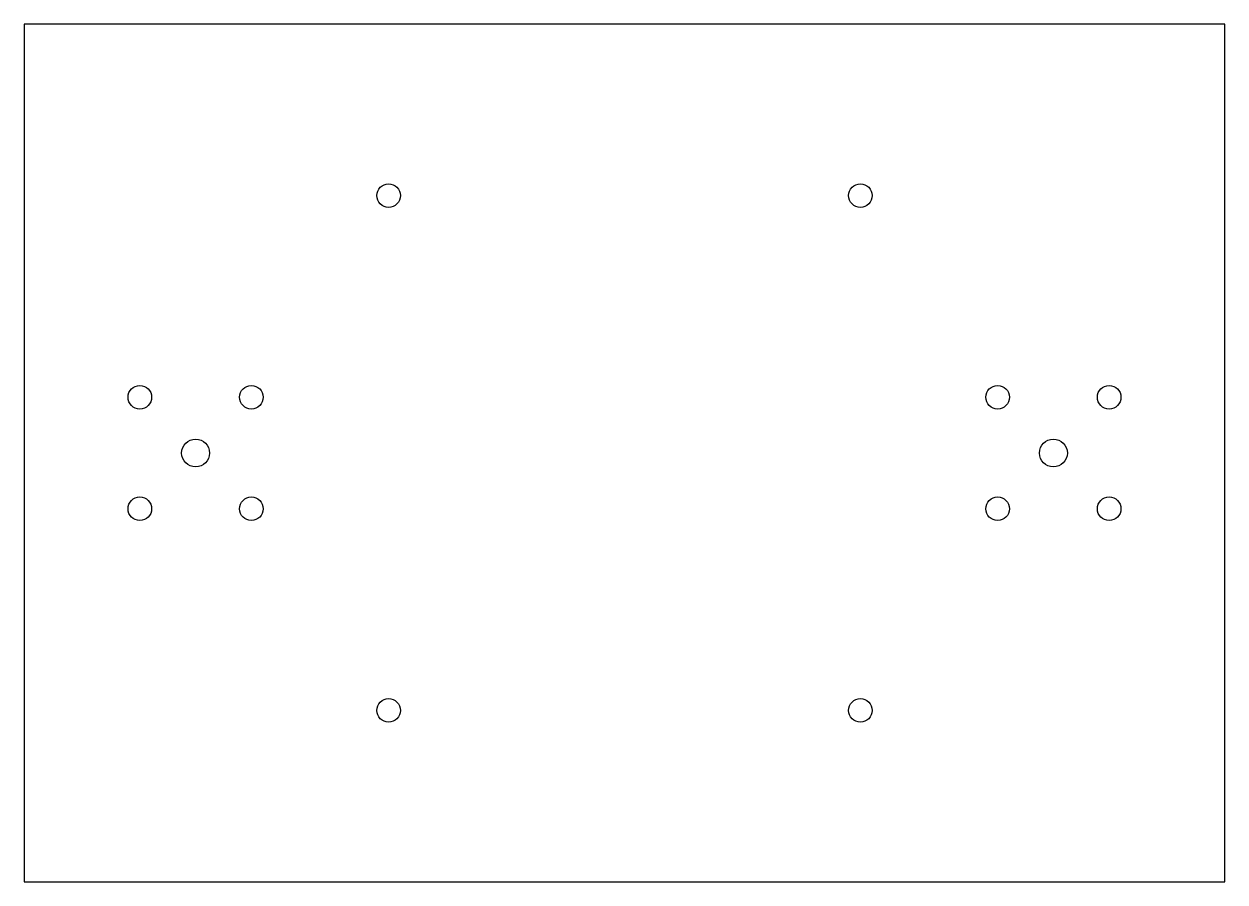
# Model space of a CAD drawing. Header units: millimetres. Extents: x -140 to 140, y -100 to 100.
import ezdxf

# ---------------------------------------------------------------- set-up
doc = ezdxf.new("R2010")
doc.units = ezdxf.units.MM

msp = doc.modelspace()

# ---------------------------------------------------------------- linework, layer by layer
for p, q in [((140, 100, -9), (-140, 100, -9)), ((-140, 100, -9), (-140, -100, -9)), ((140, -100, -9), (140, 100, -9)), ((-140, -100, -9), (140, -100, -9))]:
    msp.add_line(p, q)
for centre, radius in [((-55, 60, -9), 2.75), ((55, 60, -9), 2.75), ((-113, 13, -9), 2.75), ((-87, 13, -9), 2.75), ((87, 13, -9), 2.75), ((113, 13, -9), 2.75), ((-100, 0, -9), 3.25), ((100, 0, -9), 3.25), ((-113, -13, -9), 2.75), ((-87, -13, -9), 2.75), ((87, -13, -9), 2.75), ((113, -13, -9), 2.75), ((-55, -60, -9), 2.75), ((55, -60, -9), 2.75)]:
    msp.add_circle(centre, radius)

doc.saveas('drawing.dxf')
